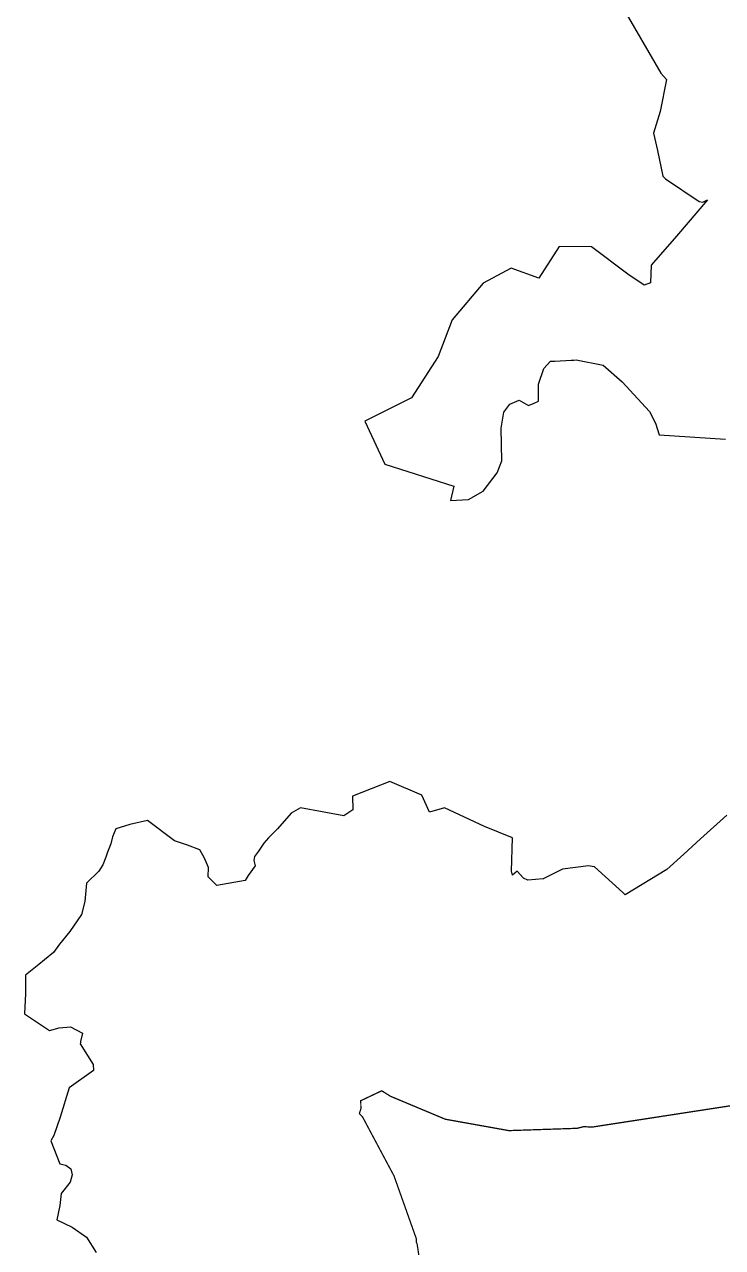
# Model space of a CAD drawing. Header units: metres. Extents: x 255476 to 378809, y 1739479 to 2227865.
# Drawn here: x 320501 to 323235, y 1835178 to 1839966 of the extents above; entities that cross this region are included whole.
import ezdxf

# ---------------------------------------------------------------- set-up
doc = ezdxf.new("R2010")
doc.units = ezdxf.units.M
doc.header["$MEASUREMENT"] = 0
doc.layers.add('COASTLINE', color=5, linetype='Continuous')
doc.layers.add('DISTRICT BOUNDRY', color=86, linetype='Continuous')

msp = doc.modelspace()

# ---------------------------------------------------------------- linework, layer by layer
at = {"layer": 'COASTLINE', "color": 1, "flags": 128}
msp.add_lwpolyline([(323686.8, 1835797.3, 5, 5, 0), (322722.9, 1835648.9, 5, 5, 0), (322692, 1835651, 5, 5, 0), (322665.3, 1835644.3, 5, 5, 0), (322398.5, 1835635.3, 5, 5, 0), (322149.6, 1835679.9, 5, 5, 0), (321935.3, 1835769.6, 5, 5, 0), (321900.5, 1835791.2, 5, 5, 0), (321818.4, 1835752.3, 5, 5, 0), (321819.1, 1835721.7, 5, 5, 0), (321813, 1835701.6, 5, 5, 0), (321825.9, 1835688.2, 5, 5, 0), (321948.8, 1835457.7, 5, 5, 0), (322035.9, 1835212.5, 5, 5, 0), (322036.4, 1835197.7, 5, 5, 0), (322039.3, 1835191.5, 5, 5, 0), (322075, 1834950.3, 5, 5, 0)], format="xyseb", dxfattribs=at)
at = {"layer": 'DISTRICT BOUNDRY'}
for points in [[(322844, 1840033.8, 0), (322994.3, 1839776, 0), (323016.3, 1839751.1, 0), (322990.5, 1839625.6, 0), (322965.4, 1839540.3, 0), (322981.2, 1839472.8, 0), (323001.9, 1839372.6, 0), (323011.6, 1839362, 0), (323144.2, 1839272.8, 0), (323158.6, 1839270.6, 0), (323176.9, 1839278.9, 0), (323055.6, 1839137.7, 0), (322956.2, 1839023.3, 0), (322952.8, 1838955.1, 0), (322928.3, 1838945.5, 0), (322864.2, 1838988.1, 0), (322721.8, 1839095.5, 0), (322595.4, 1839096.5, 0), (322515.5, 1838973.2, 0), (322407.5, 1839011.4, 0), (322298.2, 1838953.9, 0), (322176, 1838809.6, 0), (322121.1, 1838665.8, 0), (322017.4, 1838504.8, 0), (321834.2, 1838412.9, 0), (321912.2, 1838245, 0), (322182.9, 1838159, 0), (322170.2, 1838102.3, 0), (322240.6, 1838106.7, 0), (322298.4, 1838138.8, 0), (322352.5, 1838211.3, 0), (322370.4, 1838257.3, 0), (322368, 1838385.7, 0), (322378.2, 1838448, 0), (322401.8, 1838479.3, 0), (322438.3, 1838494.6, 0), (322475.7, 1838474.7, 0), (322497.2, 1838483.9, 0), (322514.5, 1838491.3, 0), (322514.2, 1838557.3, 0), (322535.6, 1838619.1, 0), (322561.7, 1838647.4, 0), (322578.3, 1838648.3, 0), (322642.3, 1838651.8, 0), (322653.5, 1838652.4, 0), (322662.3, 1838652.9, 0), (322767.2, 1838631.7, 0), (322842.6, 1838566.6, 0), (322948.8, 1838450.3, 0), (322972.6, 1838405.4, 0), (322986.8, 1838359.5, 0), (323246.5, 1838342.1, 0)], [(323252.2, 1836870.1, 0), (323149, 1836777.4, 0), (323083.8, 1836717.6, 0), (323017.7, 1836657.2, 0), (322853.4, 1836557.8, 0), (322845.2, 1836568.2, 0), (322733.6, 1836668.4, 0), (322733.1, 1836668.5, 0), (322710, 1836671.8, 0), (322608.1, 1836659.2, 0), (322534.9, 1836622.1, 0), (322533.7, 1836621.5, 0), (322533.3, 1836621.5, 0), (322473.2, 1836615.3, 0), (322455.9, 1836623.6, 0), (322431.5, 1836651.4, 0), (322412.7, 1836635.5, 0), (322408.3, 1836651.2, 0), (322413, 1836781, 0), (322303.5, 1836825.9, 0), (322146.5, 1836899.1, 0), (322087.2, 1836881.7, 0), (322057.9, 1836949.1, 0), (321932.2, 1837002.1, 0), (321786.4, 1836945, 0), (321787.6, 1836891.1, 0), (321752.5, 1836867.2, 0), (321582.8, 1836899.1, 0), (321545.5, 1836877.6, 0), (321492.7, 1836817, 0), (321457.2, 1836781.6, 0), (321438.4, 1836761.2, 0), (321417.6, 1836729.5, 0), (321402.1, 1836709, 0), (321399.7, 1836693.1, 0), (321404.8, 1836671.6, 0), (321377.8, 1836633.5, 0), (321365.6, 1836614.1, 0), (321254.8, 1836595.2, 0), (321220.4, 1836628.7, 0), (321222.3, 1836665.7, 0), (321205.9, 1836702.2, 0), (321188.1, 1836734.9, 0), (321139.8, 1836752.4, 0), (321124.7, 1836758, 0), (321119.8, 1836759.6, 0), (321089.3, 1836770.2, 0), (320982.7, 1836849.6, 0), (320913.5, 1836833.8, 0), (320859.2, 1836816.4, 0), (320846.2, 1836785.3, 0), (320839.1, 1836758.7, 0), (320827, 1836726, 0), (320820.6, 1836705.7, 0), (320807.8, 1836675.7, 0), (320792.7, 1836651.2, 0), (320743.7, 1836604, 0), (320737.5, 1836532.6, 0), (320725.1, 1836481, 0), (320678.6, 1836414.5, 0), (320639.2, 1836365.2, 0), (320615.6, 1836332.7, 0), (320579.8, 1836303.4, 0), (320557.4, 1836285.3, 0), (320505, 1836243.5, 0), (320505.7, 1836172, 0), (320501.3, 1836091.9, 0), (320599.7, 1836027.3, 0), (320637.4, 1836037.4, 0), (320682.3, 1836041, 0), (320728.4, 1836016.5, 0), (320721.2, 1835984.7, 0), (320720.2, 1835980.4, 0), (320719.2, 1835975.6, 0), (320770.7, 1835893.6, 0), (320771.7, 1835870.3, 0), (320676.6, 1835802.4, 0), (320640.7, 1835687.8, 0), (320615.8, 1835616.4, 0), (320604.8, 1835595.1, 0), (320640.1, 1835505.5, 0), (320663.8, 1835499.4, 0), (320683.1, 1835485.3, 0), (320687.8, 1835462.7, 0), (320687.9, 1835462.4, 0), (320687.7, 1835461.8, 0), (320680.3, 1835433.4, 0), (320645.3, 1835389.1, 0), (320640.4, 1835341.6, 0), (320628, 1835285.9, 0), (320688.4, 1835257.2, 0), (320744.2, 1835218.7, 0), (320781.6, 1835158.3, 0)]]:
    msp.add_polyline3d(points, dxfattribs=at)

doc.saveas('drawing.dxf')
